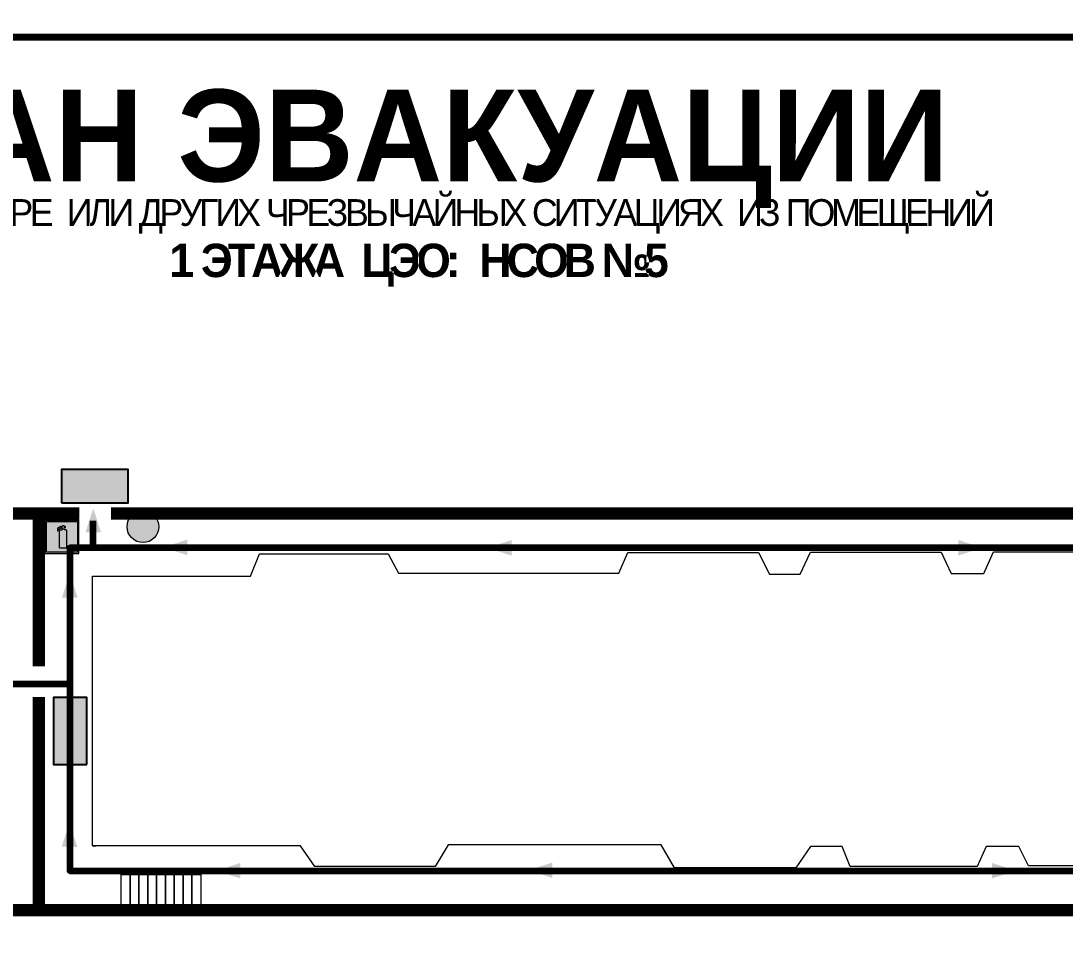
# Model space of a CAD drawing. Header units: millimetres. Extents: x 13114 to 67229, y 22859 to 38520.
# Drawn here: x 22498.3 to 22748.4, y 24457.2 to 24675.7 of the extents above; entities that cross this region are included whole.
import ezdxf

# ---------------------------------------------------------------- set-up
doc = ezdxf.new("R2010")
doc.units = ezdxf.units.MM
doc.layers.add('План_Штампы', color=7, linetype='Continuous')
doc.styles.add('обычный', font='arial.ttf')

# ---------------------------------------------------------------- blocks, each defined once
blk = doc.blocks.new('A$C7B4425F7')
at = {"true_color": 0xffffff}
blk.add_hatch(color=7, dxfattribs=at).paths.add_polyline_path([(0, 0), (-16, 0), (-16, -8), (0, -8)])
h = blk.add_hatch(color=126)
h.paths.add_polyline_path([(-0.2, -0.2), (-15.8, -0.2), (-15.8, -7.8), (-0.2, -7.8)])
h.paths.add_polyline_path([(-11.76, -2.03), (-11.76, -3.66), (-11.17, -3.66, -0.568275), (-11.17, -6.18), (-12.58, -6.18), (-12.58, -2.03)], flags=16)
h.paths.add_polyline_path([(-13.33, -4.12, -0.495768), (-13.59, -6.18), (-15.03, -6.18), (-15.03, -2.03), (-13.59, -2.03, -0.487973)], flags=16)
h.paths.add_polyline_path([(-10.25, -2.03), (-9.48, -2.03), (-9.48, -6.18), (-10.25, -6.18)], flags=16)
h.paths.add_polyline_path([(-13.84, -3.69), (-14.24, -3.69), (-14.24, -3.03), (-13.9, -3.03, -0.692621)], flags=0)
h.paths.add_polyline_path([(-9.15, -2.03), (-8.4, -2.03), (-8.04, -3.07), (-7.68, -2.03), (-6.93, -2.03), (-7.64, -4.1), (-6.93, -6.18), (-7.68, -6.18), (-8.04, -5.14), (-8.4, -6.18), (-9.15, -6.18), (-8.44, -4.1)], flags=16)
h.paths.add_polyline_path([(-11.76, -4.46), (-11.42, -4.46, -0.692621), (-11.36, -5.12), (-11.76, -5.12)], flags=0)
h.paths.add_polyline_path([(-13.9, -5.2), (-14.24, -5.2), (-14.24, -4.55), (-13.84, -4.55, -0.708038)], flags=0)
edge = h.paths.add_edge_path(flags=16)
edge.add_ellipse((-5.51, -4.08), major_axis=(0, 2.05), ratio=0.586184, start_angle=0, end_angle=360)
edge = h.paths.add_edge_path(flags=0)
edge.add_ellipse((-5.51, -4.08), major_axis=(0, 1.14), ratio=0.454828, start_angle=0, end_angle=360)
h.paths.add_polyline_path([(-4.13, -4.96, 0.377264), (-3.48, -4.52, 0.0555), (-3.16, -2.03), (-1.66, -2.03), (-1.66, -4.96), (-0.96, -4.96), (-0.96, -7.01), (-1.75, -7.01), (-1.75, -6.18), (-3.3, -6.18), (-3.3, -7.02), (-4.13, -7.02)], flags=16)
h.paths.add_polyline_path([(-2.73, -2.91), (-2.28, -2.91), (-2.28, -4.96), (-3.05, -4.96, 0.079136)], flags=0)
at = {"color": 126}
blk.add_lwpolyline([(-16, -8), (0, -8), (0, 0), (-16, 0)], close=True, dxfattribs=at)
blk = doc.blocks.new('A$C7B8C2D5B')
at = {"lineweight": 0}
h = blk.add_hatch(color=5, dxfattribs=at)
h.dxf.hatch_style = 1
h.paths.add_polyline_path([(1.4, -3.02, 1), (-2.11, -3.02, 1)])
at = {"color": 5, "lineweight": 0}
blk.add_circle((-0.36, -3.02), 1.75, dxfattribs=at)
blk = doc.blocks.new('A$C3AD82952')
at = {"true_color": 0xf5f5ff}
h = blk.add_hatch(color=7, dxfattribs=at)
h.dxf.hatch_style = 1
h.paths.add_polyline_path([(8.21, 8.73, 0.414214), (7.89, 9.05), (7.22, 9.05), (7.22, 9.92), (7.59, 9.92, 1), (7.57, 10.36), (7.22, 10.36), (7.22, 10.6), (6.43, 10.6), (6.43, 10.36), (6.01, 10.36), (4.74, 9.59), (4.74, 8.69), (4.98, 8.73), (4.98, 9.26), (6.12, 9.91), (6.43, 9.91), (6.43, 9.05), (5.76, 9.05, 0.414214), (5.44, 8.73), (5.44, 2.2), (8.21, 2.2)], flags=0)
h.paths.add_polyline_path([(12.8, 12.8), (0, 12.8), (0, 0), (12.8, 0)])
h.paths.add_polyline_path([(0.51, 12.29), (12.29, 12.29), (12.29, 0.51), (0.51, 0.51)], flags=16)
h.paths.add_polyline_path([(4.74, 9.59), (6.01, 10.36), (6.43, 10.36), (6.43, 10.6), (7.22, 10.6), (7.22, 10.36), (7.59, 10.36, -0.94586), (7.59, 9.92), (7.22, 9.92), (7.22, 9.05), (7.89, 9.05, -0.414214), (8.21, 8.73), (8.21, 2.2), (5.44, 2.2), (5.44, 8.73, -0.414214), (5.76, 9.05), (6.43, 9.05), (6.43, 9.91), (6.12, 9.91), (4.98, 9.26), (4.98, 8.73), (4.74, 8.69)], flags=0)
h = blk.add_hatch(color=242)
h.dxf.hatch_style = 1
h.paths.add_polyline_path([(12.29, 12.29), (0.51, 12.29), (0.51, 0.51), (12.29, 0.51)])
h.paths.add_polyline_path([(4.74, 8.69), (4.74, 9.59), (6.01, 10.36), (6.43, 10.36), (6.43, 10.6), (7.22, 10.6), (7.22, 10.36), (7.59, 10.36, -0.94586), (7.59, 9.92), (7.22, 9.92), (7.22, 9.05), (7.89, 9.05, -0.414214), (8.21, 8.73), (8.21, 2.2), (5.44, 2.2), (5.44, 8.73, -0.414214), (5.76, 9.05), (6.43, 9.05), (6.43, 9.91), (6.12, 9.91), (4.98, 9.26), (4.98, 8.73)], flags=16)
h = blk.add_hatch(color=7, dxfattribs=at)
h.dxf.hatch_style = 1
h.paths.add_polyline_path([(8.21, 8.73, 0.414214), (7.89, 9.05), (7.22, 9.05), (7.22, 9.92), (7.59, 9.92, 1), (7.57, 10.36), (7.22, 10.36), (7.22, 10.6), (6.43, 10.6), (6.43, 10.36), (6.01, 10.36), (4.74, 9.59), (4.74, 8.69), (4.98, 8.73), (4.98, 9.26), (6.12, 9.91), (6.43, 9.91), (6.43, 9.05), (5.76, 9.05, 0.414214), (5.44, 8.73), (5.44, 2.2), (8.21, 2.2)])
at = {"color": 242, "lineweight": 5}
for p, q in [((0, 0), (0, 12.8)), ((0, 12.8), (12.8, 12.8)), ((12.8, 0), (12.8, 12.8)), ((6.01, 10.36), (4.74, 9.59)), ((4.74, 9.59), (4.74, 8.69)), ((4.74, 8.69), (4.98, 8.73)), ((4.98, 9.26), (6.12, 9.91)), ((4.98, 8.73), (4.98, 9.26)), ((5.44, 2.2), (5.44, 8.73)), ((5.76, 9.05), (6.43, 9.05)), ((6.01, 10.36), (6.43, 10.36)), ((6.12, 9.91), (6.43, 9.91)), ((7.22, 10.6), (6.43, 10.6)), ((6.43, 10.6), (6.43, 10.36)), ((6.43, 9.91), (6.43, 9.05)), ((7.22, 10.36), (7.22, 10.6)), ((7.59, 10.36), (7.22, 10.36)), ((7.22, 9.05), (7.22, 9.92)), ((7.59, 9.92), (7.22, 9.92)), ((7.89, 9.05), (7.22, 9.05)), ((8.21, 2.2), (8.21, 8.73)), ((0, 0), (12.8, 0)), ((5.44, 2.2), (8.21, 2.2))]:
    blk.add_line(p, q, dxfattribs=at)
blk.add_lwpolyline([(0.51, 12.29), (12.29, 12.29), (12.29, 0.51), (0.51, 0.51)], close=True, dxfattribs=at)
for centre, radius, start, end in [((5.76, 8.73), 0.32, 90, 180), ((7.58, 10.14), 0.223, 273.1875, 86.8125), ((7.89, 8.73), 0.32, 0, 90)]:
    blk.add_arc(centre, radius, start, end, dxfattribs=at)
blk = doc.blocks.new('A$C32E8229D')
at = {"true_color": 0xffffff}
blk.add_hatch(color=7, dxfattribs=at).paths.add_polyline_path([(0, 0), (0, -8), (16, -8), (16, 0)])
h = blk.add_hatch(color=126)
h.paths.add_polyline_path([(0.2, -0.2), (15.8, -0.2), (15.8, -7.8), (0.2, -7.8)])
h.paths.add_polyline_path([(13.49, -2.05), (12.08, -2.05), (11.37, -2.63, 0.162397), (11.29, -2.84), (11.29, -3.63), (10.35, -3.63), (10.35, -4.05), (11.68, -4.05), (11.68, -3.48), (12.26, -4.28), (11.29, -5.1), (11.29, -6.78), (11.85, -6.78), (11.85, -5.44), (12.8, -4.64), (12.8, -5.94), (14.46, -5.94), (14.46, -5.39), (13.45, -5.39), (13.45, -3.97), (12.46, -2.59), (13.15, -2.59), (13.69, -3.34), (14.18, -3)], flags=16)
h.paths.add_polyline_path([(10.74, -1.82, 1), (11.8, -1.82, 1)], flags=16)
h.paths.add_polyline_path([(9.39, -3.59), (5.99, -3.59), (6.56, -3.03), (5.91, -3.03), (5.1, -3.83), (5.91, -4.64), (6.56, -4.64), (5.99, -4.09), (9.39, -4.09)], flags=16)
h.paths.add_polyline_path([(4.29, -1.08), (1.72, -1.08), (1.72, -6.6), (4.29, -6.6)], flags=16)
at = {"color": 126}
blk.add_lwpolyline([(16, -8), (0, -8), (0, 0), (16, 0)], close=True, dxfattribs=at)

msp = doc.modelspace()

# ---------------------------------------------------------------- linework, layer by layer
at = {"color": 6, "lineweight": 100}
for points in [[(22290.71, 24671.78), (22890.71, 24671.78), (22890.71, 25066.78), (22290.71, 25066.78)], [(22290.71, 24276.78), (22890.71, 24276.78), (22890.71, 24671.78), (22290.71, 24671.78)]]:
    msp.add_lwpolyline(points, close=True, dxfattribs=at)
at = {"lineweight": 0, "const_width": 3}
for points in [[(22450.21, 24557.68), (22512.26, 24557.68)], [(22502.59, 24557.68), (22502.59, 24521.12)], [(22519.89, 24557.68), (22865.65, 24557.68), (22865.65, 24502.93)], [(22502.59, 24513.77), (22502.59, 24462.66)], [(22865.65, 24476.5), (22865.65, 24462.66), (22424.72, 24462.66)]]:
    msp.add_lwpolyline(points, dxfattribs=at)
at = {"color": 126, "lineweight": 100, "true_color": 0x008754}
for points in [[(22515.62, 24549.43), (22515.62, 24555.9)], [(22510.02, 24516.85), (22510.02, 24472.13), (22825.59, 24472.13), (22855.27, 24488.83), (22855.27, 24549.43), (22510.02, 24549.43), (22510.02, 24516.85)], [(22489.91, 24516.85), (22510.02, 24516.85)]]:
    msp.add_lwpolyline(points, dxfattribs=at)
at = {"lineweight": 0}
for points in [[(22515.42, 24478.07), (22515.42, 24542.7), (22553.3, 24542.7), (22555.43, 24548.04), (22586.29, 24548.04), (22588.78, 24543.41), (22641.51, 24543.41), (22643.65, 24548.31), (22674.97, 24548.31), (22677.59, 24543.19), (22684.97, 24543.19), (22687.47, 24548.43), (22718.78, 24548.43), (22721.17, 24543.32), (22728.94, 24543.32), (22731.26, 24548.48), (22761.5, 24548.48)], [(22769.71, 24473.31), (22739.66, 24473.31), (22737.35, 24477.91), (22729.56, 24477.91), (22727.37, 24473.17), (22696.95, 24473.17), (22695.01, 24477.91), (22687.46, 24477.91), (22683.93, 24472.8), (22654.84, 24472.8), (22651.69, 24478.34), (22600.61, 24478.34), (22597.54, 24473.14), (22568.68, 24473.14), (22565.3, 24478.07), (22515.42, 24478.07), (22516.23, 24478.07)]]:
    msp.add_lwpolyline(points, dxfattribs=at)
for points in [[(22522.33, 24471.22), (22524.45, 24471.22), (22524.45, 24463.62), (22522.33, 24463.62)], [(22524.45, 24471.22), (22526.56, 24471.22), (22526.56, 24463.62), (22524.45, 24463.62)], [(22526.56, 24471.22), (22528.68, 24471.22), (22528.68, 24463.62), (22526.56, 24463.62)], [(22528.68, 24471.22), (22530.8, 24471.22), (22530.8, 24463.62), (22528.68, 24463.62)], [(22530.8, 24471.22), (22532.92, 24471.22), (22532.92, 24463.62), (22530.8, 24463.62)], [(22532.92, 24471.22), (22535.04, 24471.22), (22535.04, 24463.62), (22532.92, 24463.62)], [(22535.04, 24471.22), (22537.15, 24471.22), (22537.15, 24463.62), (22535.04, 24463.62)], [(22537.15, 24471.22), (22539.27, 24471.22), (22539.27, 24463.62), (22537.15, 24463.62)], [(22539.27, 24471.22), (22541.39, 24471.22), (22541.39, 24463.62), (22539.27, 24463.62)]]:
    msp.add_lwpolyline(points, close=True, dxfattribs=at)
at = {"layer": 'План_Штампы', "color": 126, "true_color": 0x008754}
for points in [[(22517.49, 24553.16), (22513.76, 24553.17), (22515.61, 24558.9)], [(22538.17, 24551.45), (22538.16, 24547.71), (22532.42, 24549.56)], [(22615.86, 24551.34), (22615.85, 24547.6), (22610.11, 24549.46)], [(22722.82, 24547.61), (22722.83, 24551.35), (22728.56, 24549.49)], [(22511.87, 24537.56), (22508.13, 24537.57), (22509.98, 24543.3)], [(22511.8, 24477.84), (22508.07, 24477.85), (22509.92, 24483.58)], [(22550.89, 24473.99), (22550.88, 24470.25), (22545.15, 24472.1)], [(22625.63, 24474.1), (22625.62, 24470.37), (22619.89, 24472.22)], [(22730.9, 24470.25), (22730.91, 24473.99), (22736.64, 24472.13)]]:
    msp.add_solid(points, dxfattribs=at)

# ---------------------------------------------------------------- block references
for name, p, xscale, yscale, zscale in [('A$C7B8C2D5B', (22528.31, 24561.1), 2.177419353276491, 2.177419353276491, 2.177419353276491), ('A$C3AD82952', (22504.13, 24548.1), 0.625, 0.625, 0.625)]:
    msp.add_blockref(name, p, dxfattribs=dict(xscale=xscale, yscale=yscale, zscale=zscale))
at = {"layer": 'План_Штампы'}
msp.add_blockref('A$C7B4425F7', (22524.02, 24568.27), dxfattribs=at)
at = {"layer": 'План_Штампы', "color": 126, "true_color": 0x008754, "xscale": -1, "rotation": 90}
msp.add_blockref('A$C32E8229D', (22506.11, 24513.59), dxfattribs=at)

# ---------------------------------------------------------------- texts
at = {"lineweight": 0, "insert": (22443.35, 24659.23), "char_height": 22, "width": 493.8901, "attachment_point": 1, "style": 'обычный'}
msp.add_mtext('{\\fProxima Nova Rg|b1|i0|c204|p2;ПЛАН ЭВАКУАЦИИ}', dxfattribs=at)
at = {"color": 0, "lineweight": 0, "insert": (22593.22, 24633.17), "char_height": 8, "width": 449.2158, "attachment_point": 5, "style": 'обычный'}
msp.add_mtext('{\\fArial Black|b1|i0|c204|p34;\\H2x;\\T0.85;  \\fArial Narrow|b0|i0|c204|p34;\\H0.8x;\\W0.9;\\P\\fProxima Nova Rg|b0|i0|c204|p2;\\H0.5x;\\W1;\\C256;ПРИ ПОЖАРЕ  ИЛИ ДРУГИХ ЧРЕЗВЫЧАЙНЫХ СИТУАЦИЯХ  ИЗ ПОМЕЩЕНИЙ \\fProxima Nova Rg|b1|i0|c204|p2;\\H1.25x;\\P1 ЭТАЖА  ЦЭО: \\fProxima Nova Rg|b1|i0|c0|p2; \\fProxima Nova Rg|b1|i0|c204|p2;НСОВ №5}', dxfattribs=at)

doc.saveas('drawing.dxf')
